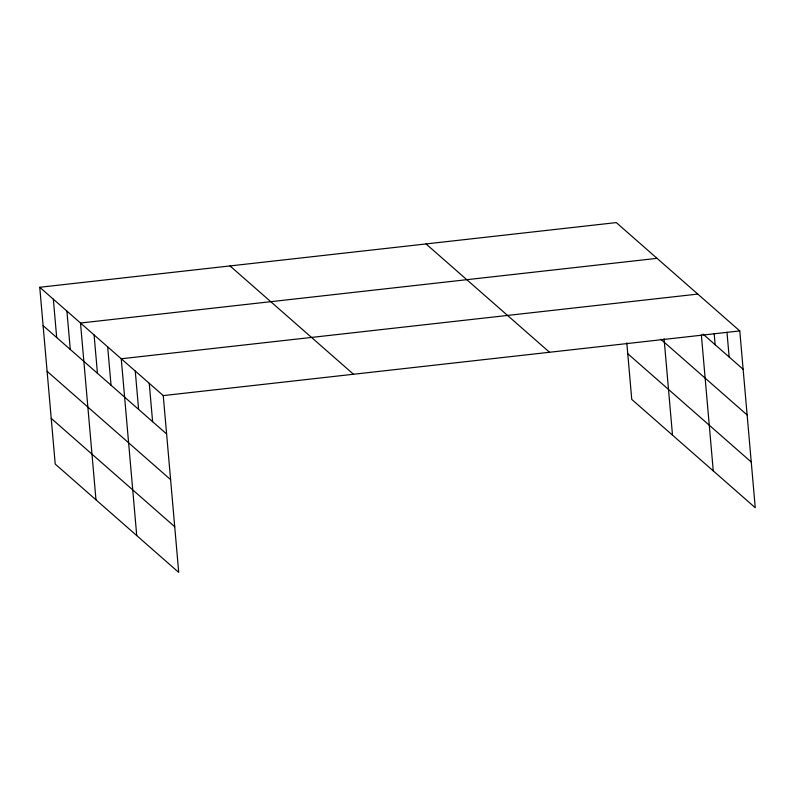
<?xml version="1.0" encoding="UTF-8"?>
<svg xmlns="http://www.w3.org/2000/svg" width="795" height="795" viewBox="0 0 795 795"><rect width="100%" height="100%" fill="white"/><g stroke="black" fill="none" stroke-linecap="round" stroke-linejoin="round"><path stroke-width="1.19" d="M39.75 287.273L163.253 395.602L178.716 572.41L55.223 464.081L39.75 287.273L616.284 222.59L739.777 330.919L755.25 507.727L631.747 399.398L626.808 342.844M657.038 258.345L80.504 323.028L95.976 499.826M697.791 294.09L121.257 358.774L136.73 535.572M163.253 395.602L739.777 330.919M703.019 334.079L743.136 369.278M660.764 339.207L747.131 414.96M627.752 353.705L751.255 462.034M426.031 243.936L549.524 352.264M230.003 265.928L353.507 374.256M43.109 325.632L166.602 433.961M47.104 371.315L170.607 479.643M51.218 418.389L174.721 526.717M726.978 332.25L729.144 356.995M714.168 333.582L715.142 344.722M701.359 334.914L713.264 470.888M664.063 338.68L672.5 435.143M149.251 383.329L152.61 421.678M135.259 371.056L138.608 409.405M107.673 346.859L111.032 385.207M94.088 334.943L97.447 373.292M66.919 311.113L70.278 349.462M53.335 299.198L56.693 337.547"/></g></svg>
